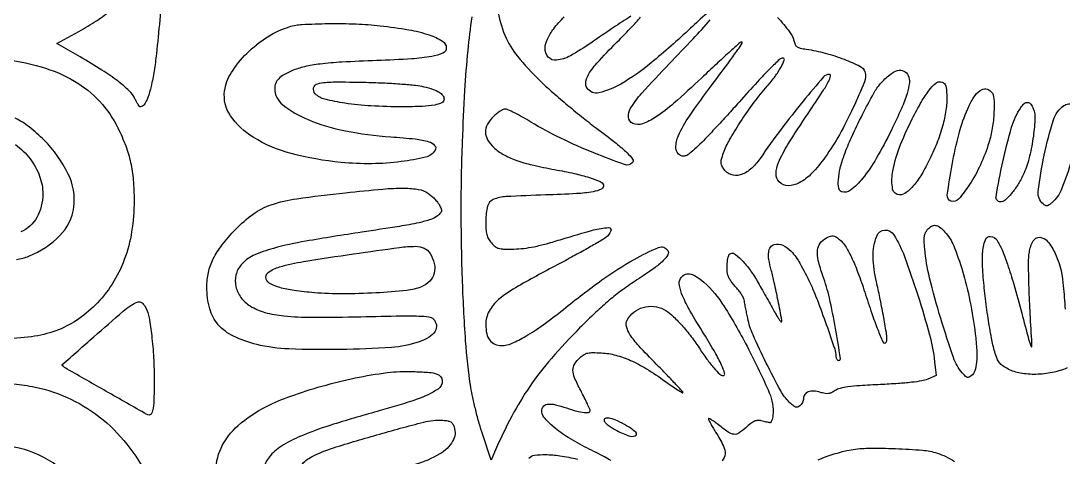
# Model space of a CAD drawing. Header units: inches. Extents: x 0 to 5940, y 0 to 4205.
# Drawn here: x 5406.85 to 5439.1, y 759.12 to 772.62 of the extents above; entities that cross this region are included whole.
import ezdxf

# ---------------------------------------------------------------- set-up
doc = ezdxf.new("R2010")
doc.units = ezdxf.units.IN
doc.header["$LTSCALE"] = 50
doc.header["$MEASUREMENT"] = 0

# ---------------------------------------------------------------- blocks, each defined once
blk = doc.blocks.new('JACZ-COO-GE-001-CAR-LOGO-R00')
at = {"color": 8}
for points in [[(4953.45, 3023.44, -0.016984), (4958.56, 3017.23, -0.100625), (4960.4, 3013.47, 0.046718), (4961.02, 3011.75, 0.132021), (4961.83, 3010.79, 0.0973), (4963.18, 3010.2, 0.018853), (4965.8, 3009.73, -0.02992), (4973.98, 3008.05, -0.027289), (4982.15, 3005.38, -0.023153), (4988.96, 3002.36, -0.202713), (4991.06, 2999.9, -0.175348), (4990.89, 2995.66, -0.012193), (4986.03, 2984.52, -0.018248), (4980.07, 2972.85, -0.027517), (4973.97, 2963.2, -0.035376), (4968.22, 2956.22, -0.07858), (4962.76, 2952.04, -0.126217), (4957.99, 2950.84, -0.197528), (4954.14, 2952.45, -0.207946), (4952.77, 2955.94, -0.091018), (4953.86, 2960.89, -0.040715), (4957.83, 2968.55, -0.007358), (4966.56, 2982.02, 0.002451), (4972.86, 2991.52, 0.021171), (4975.46, 2995.89, 0.068054), (4976.3, 2998.1, 0.48136), (4975.68, 2998.88, 0.21943), (4973.2, 2997.74, 0.004748), (4964.42, 2987.26, 0.010835), (4955.01, 2975.28, 0.010045), (4945.88, 2962.61, -0.060635), (4941.7, 2957.9, -0.114817), (4937.26, 2955.5, -0.160862), (4933.22, 2955.71, -0.156203), (4930.04, 2958.28, -0.049594), (4929.25, 2959.79, -0.108793), (4929.04, 2961.08, -0.067273), (4929.34, 2962.7, -0.010698), (4930.43, 2965.75, -0.041126), (4933.09, 2971.32, -0.014117), (4937.81, 2978.92, -0.014187), (4943.38, 2986.85, -0.018716), (4948.92, 2993.73, 0.020651), (4952.32, 2997.98, 0.03055), (4954.9, 3001.99, 0.037924), (4956.31, 3005.04, 0.523798), (4955.73, 3005.88, 0.190025), (4954.2, 3005.27, 0.009142), (4950.18, 3001.38, 0.01081), (4944.71, 2995.64, 0.003449), (4936.82, 2986.88, -0.00337), (4931.82, 2981.32, -0.003292), (4926.7, 2975.79, -0.003243), (4922.15, 2970.99, -0.012348), (4919.22, 2968.09, -0.008496), (4916.02, 2965.18, -0.054336), (4914.24, 2963.92, -0.120526), (4912.9, 2963.56, -0.129779), (4911.58, 2963.87, -0.271378), (4909.58, 2967.14, -0.110252), (4910.66, 2972.45, -0.046491), (4915.38, 2980.84, -0.009677), (4925.28, 2994.55, 0.001211), (4932.85, 3004.68, 0.009188), (4936.32, 3009.53, 0.01334), (4938.17, 3012.38, 0.587543), (4937.89, 3012.87, 0.183391), (4937.33, 3012.66, 0.000813), (4932.5, 3008.33, 0.003724), (4927.04, 3003.33, 0.002324), (4920.71, 2997.39, -0.008727), (4908.75, 2986.47, -0.03434), (4900.83, 2980.4, -0.06008), (4895.15, 2977.55, -0.195658), (4891.02, 2977.72, -0.2658), (4889.11, 2980.37, -0.164417), (4889.98, 2984.22, -0.047818), (4894.84, 2990.7, -0.00616), (4906.68, 3003.38, 0.002415), (4917, 3014.27, 0.005997), (4924.42, 3022.36, 0.002709)], [(4922.86, 3025.17, 0.004513), (4915.88, 3018.76, -0.01515), (4898.87, 3003.79, -0.041791), (4885.77, 2994.68, -0.070576), (4876.39, 2990.9, -0.324207), (4871.27, 2992.97, -0.200039), (4870.78, 2995.94, -0.08956), (4872.38, 2999.63, -0.041119), (4876.58, 3004.92, -0.007694), (4885.18, 3013.83, 0.004898), (4890.26, 3019.04, 0.008486), (4894.37, 3023.49, 0.003214)], [(4890.15, 3023.93, 0.009275), (4882.6, 3019.05, 0.004191), (4872.87, 3012.4, -0.025375), (4864.09, 3006.92, -0.098634), (4858.02, 3004.97, -0.245053), (4854.56, 3006.3, -0.190497), (4853.17, 3010.15, -0.106514), (4854.14, 3014.05, -0.047981), (4856.91, 3018.57, -0.037116), (4861.39, 3023.68, -0.018904)], [(4832.71, 3027.03, 0.060668), (4835.83, 3015.77, 0.07302), (4841.25, 3006.68, 0.030212), (4850.97, 2996.11, 0.011146), (4855.82, 2991.64, 0.005554), (4862.16, 2986.19, 0.00551), (4868.84, 2980.69, 0.008075), (4874.86, 2976, -0.005089), (4883.77, 2969.15, -0.02529), (4888.53, 2965, -0.047403), (4890.9, 2962.24, -0.364955), (4890.76, 2960.67, -0.290382), (4887.44, 2959.93, -0.00962), (4874.22, 2964.97, -0.017691), (4860, 2971.3, -0.020941), (4847.07, 2978.3, 0.007763), (4843.36, 2980.44, 0.010572), (4839.95, 2982.24, 0.007688), (4837.06, 2983.63, 0.108913), (4835.94, 2983.88, 0.112693), (4835.04, 2983.67, 0.028253), (4833.72, 2982.94, 0.027408), (4832.26, 2981.91, 0.024584), (4830.87, 2980.68, 0.072906), (4828.29, 2977.33, 0.131866), (4827.45, 2974, 0.130391), (4828.39, 2970.67, 0.07049), (4831.06, 2967.32, 0.062913), (4835.12, 2964.36, 0.039109), (4840.5, 2961.91, 0.02964), (4847.65, 2959.79, 0.013194), (4857.27, 2957.8, -0.010238), (4865.76, 2956.1, -0.021561), (4872.25, 2954.37, -0.021652), (4876.92, 2952.67, -0.21788), (4878.3, 2951.2, -0.376752), (4877.55, 2949.41, -0.069706), (4873.87, 2948.23, -0.029855), (4866.71, 2947.41, -0.005451), (4853.38, 2946.84, 0.005195), (4836.3, 2946.12, 0.087247), (4830.81, 2944.86, 0.233275), (4828.35, 2942, 0.063446), (4827.57, 2935.91, 0.012295), (4827.66, 2932.07, 0.04866), (4828.01, 2929.74, 0.070048), (4828.72, 2927.97, 0.047019), (4829.99, 2926.18, 0.044224), (4831.63, 2924.59, 0.104254), (4833.14, 2923.82, 0.062754), (4835.27, 2923.51, 0.008795), (4839.74, 2923.52, 0.025258), (4843.96, 2923.81, 0.020839), (4848.42, 2924.53, 0.016448), (4853.71, 2925.81, 0.007383), (4860.57, 2927.8, -0.007553), (4874.06, 2931.73, -0.057809), (4880.57, 2932.73, -0.5523), (4881.53, 2931.32, -0.12794), (4879.32, 2928.5, -0.03059), (4877.21, 2927.09, -0.003371), (4872.18, 2924.19, -0.004105), (4866.13, 2920.83, -0.003309), (4859.57, 2917.31, 0.006744), (4841.53, 2907.47, 0.044768), (4833.09, 2901.67, 0.098832), (4829.01, 2896.64, 0.121828), (4827.57, 2890.8, 0.056825), (4828.01, 2886.97, 0.107148), (4829.33, 2884.17, 0.128067), (4831.5, 2882.48, 0.102174), (4834.41, 2881.88, 0.102952), (4838.72, 2882.78, 0.029787), (4844.81, 2885.87, 0.024591), (4852.27, 2890.74, 0.012857), (4861.07, 2897.48, -0.013579), (4877.7, 2910.17, -0.027663), (4891.53, 2919.03, -0.030288), (4902.08, 2924.18, -0.367982), (4906.06, 2922.9, -0.276068), (4906.09, 2921.01, -0.071024), (4904.12, 2918.51, -0.036903), (4900.03, 2915.13, -0.008974), (4892.78, 2910.2, 0.013054), (4886.42, 2905.79, 0.016614), (4880.8, 2901.38, 0.01483), (4875.01, 2896.22, 0.00767), (4868.07, 2889.44, 0.017202), (4855.86, 2876.28, 0.028196), (4846.57, 2864.24, 0.028824), (4838.83, 2851.42, 0.019032), (4831.39, 2835.91), (4829.88, 2832.44), (4826.25, 2843.41, -0.011277), (4824.75, 2848.3, -0.007598), (4823.25, 2853.95, -0.007656), (4821.97, 2859.46, -0.015046), (4821.14, 2863.88, -0.021096), (4818.9, 2883.94, -0.008841), (4817.5, 2911.09, -0.008563), (4817, 2940.93, -0.009419), (4817.56, 2969.82, -0.004815), (4818.61, 2991.89, -0.009865), (4819.94, 3009.16, -0.012177), (4821.71, 3023.64, -0.015266)], [(4688.31, 3036.92, -0.001813), (4686.98, 3022.25, -0.002228), (4685.53, 3007.74, -0.014087), (4684.56, 3000.38, -0.01494), (4683.27, 2993.67, -0.036443), (4681.82, 2988.86, -0.050969), (4680.27, 2985.77, -0.255834), (4678.63, 2984.88, -0.229338), (4678.28, 2985.05, -0.018732), (4677.66, 2985.9, -0.02217), (4676.97, 2987.03, -0.015122), (4676.28, 2988.36, 0.09081), (4673.83, 2991.75, 0.027647), (4669, 2995.89, 0.021947), (4662.07, 3000.72, 0.010208), (4652.69, 3006.41), (4642.66, 3012.21), (4652.12, 3017.43, 0.019562), (4659.66, 3021.99, 0.018919), (4666.9, 3027.17, 0.018228)], [(4617.57, 3005.85, -0.036999), (4635.9, 3002.08, -0.06346), (4650.22, 2995.97, -0.073733), (4661.06, 2987.25, -0.073017), (4668.95, 2975.74, -0.024059), (4672.29, 2967.99, -0.034943), (4674.41, 2960.86, -0.033877), (4675.55, 2953.33, -0.020851), (4675.93, 2944.38, -0.039457), (4674.87, 2930.99, -0.049691), (4671.71, 2918.97, -0.052739), (4666.45, 2908.39, -0.054853), (4659.15, 2899.31, -0.050756), (4651.03, 2892.7, -0.058538), (4642.1, 2888.22, -0.053252), (4631.69, 2885.66, -0.032644), (4619.07, 2884.78, -0.021802)], [(4624.78, 2968.6, -0.071327), (4631.08, 2962.42, -0.074758), (4635.16, 2955.01, -0.089017), (4636.56, 2947.16, -0.126858), (4633.98, 2937.17, -0.165842), (4627.03, 2930.87, -0.193643)], [(4625.14, 2918.99, 0.057189), (4630.57, 2920.45, 0.10457), (4643.93, 2929.28, 0.163456), (4649.92, 2941.55, 0.148182), (4647.55, 2955.88, 0.081605), (4637.13, 2970.46, 0.030021), (4630.7, 2976.18, 0.051536), (4624.64, 2980.01, 0.052414)], [(5078.26, 2872.21, -0.050778), (5071.81, 2870.2, -0.045243), (5064.82, 2869.43, -0.047329), (5058.19, 2869.93, -0.076619), (5052.85, 2871.72, -0.029784), (5050.51, 2873.1, -0.079517), (5049.09, 2874.43, -0.072524), (5048.09, 2876.2, -0.021824), (5047.1, 2879.14, -0.024077), (5045.68, 2885.1, -0.008706), (5044.22, 2893.69, -0.008573), (5042.94, 2903.22, -0.009754), (5042.05, 2912.38, -0.02651), (5041.83, 2921.59, -0.086633), (5043.04, 2927.54, -0.326907), (5045.29, 2928.97, -0.235068), (5047.96, 2927.41, -0.04536), (5050.21, 2923.18, -0.017686), (5052.57, 2916.97, -0.01273), (5055.28, 2908.31, -0.004611), (5058.69, 2895.88, 0.001086), (5061.7, 2884.6, 0.025355), (5062.72, 2881.45, 0.815149), (5063.12, 2881.52, 0.028518), (5063.07, 2884.38, -0.004602), (5062.28, 2896.94, -0.006325), (5061.81, 2908.25, -0.005902), (5061.65, 2917.52, -0.038518), (5061.99, 2922.17, -0.089709), (5063.63, 2926.99, -0.28723), (5066.47, 2928.56, -0.214031), (5069.89, 2926.8, -0.059771), (5073.13, 2921.56, -0.028158), (5074.82, 2917.3, -0.035648), (5075.86, 2913.2, -0.021784), (5076.62, 2907.66, -0.004263), (5077.45, 2897.62, 0.005674)], [(4846.14, 2833.31, -0.163322), (4848.64, 2834.55, -0.039325), (4853.33, 2834.83, -0.032362), (4859.53, 2834.31, -0.017193), (4867.12, 2832.9, 0.010943)], [(4881.66, 2832.21, 0.002918), (4878.73, 2833.83, 0.006326), (4875.24, 2835.68, 0.004222), (4871.2, 2837.72, -0.023273), (4863.17, 2842.16, -0.037586), (4856.85, 2846.73, -0.044108), (4852.66, 2850.96, -0.21159), (4851.75, 2854.16, -0.178613), (4852.66, 2855.84, -0.163919), (4854.49, 2856.61, -0.079388), (4857.58, 2856.35, -0.020189), (4862.41, 2854.93, 0.014006), (4866.82, 2853.58, 0.040268), (4869.96, 2852.98, 0.071919), (4871.92, 2853.05, 0.362634), (4872.57, 2853.83, 0.106054), (4872.43, 2854.47, 0.003852), (4871.39, 2856.75, 0.006904), (4870.08, 2859.44, 0.004772), (4868.54, 2862.44, -0.019126), (4865.88, 2867.99, -0.098689), (4865.17, 2871.3, -0.149425), (4865.93, 2873.92, -0.064004), (4868.33, 2876.73, -0.047101), (4870, 2877.99, -0.08431), (4871.59, 2878.62, -0.055975), (4873.72, 2878.84, -0.011509), (4877.5, 2878.7, -0.050605), (4883.62, 2877.72, -0.039536), (4889.98, 2875.48, -0.033091), (4896.92, 2871.83, -0.018749), (4904.82, 2866.56, 0.00522), (4907.79, 2864.46, 0.009246), (4910.29, 2862.8, 0.004214), (4912.36, 2861.51, 0.586426), (4912.57, 2861.62, 0.189115), (4912.4, 2862.06, 0.001018), (4909.21, 2865.49, 0.004228), (4905.51, 2869.37, 0.002647), (4901.13, 2873.86, -0.008154), (4893.55, 2881.79, -0.040633), (4889.75, 2886.63, -0.083824), (4888.22, 2890.07, -0.187405), (4888.56, 2892.87, -0.104411), (4891.4, 2896.24, -0.095416), (4895.45, 2898.31, -0.094098), (4900.03, 2898.75, -0.098196), (4904.37, 2897.46, -0.063741), (4907.56, 2895.22, -0.022485), (4911.53, 2891.27, -0.021148), (4915.69, 2886.33, -0.018971), (4919.58, 2880.88, 0.011425), (4922.93, 2876.02, 0.020351), (4925.95, 2872.2, 0.018682), (4928.49, 2869.45, 0.199394), (4929.87, 2868.88, 0.497212), (4930.59, 2869.84, 0.038273), (4929.29, 2873.39, 0.024445), (4926.45, 2878.9, 0.007647), (4921.66, 2886.88, -0.008226), (4915.73, 2896.76, -0.030444), (4912.49, 2903.27, -0.049777), (4911.08, 2907.8, -0.175272), (4911.51, 2910.77, -0.154298), (4913.18, 2912.4, -0.155818), (4915.47, 2912.76, -0.102296), (4918.33, 2911.7, -0.043948), (4921.6, 2909.23, -0.069486), (4930.38, 2898.75, -0.020031), (4940.88, 2880.36, -0.017059), (4949.85, 2861.51, -0.127013), (4951.4, 2851.79, -0.028527), (4951.2, 2850.49, -0.046098), (4950.87, 2849.43, -0.05973), (4950.47, 2848.72, -0.283995), (4950.05, 2848.55, -0.011466), (4949.49, 2848.66, -0.002626), (4948.56, 2848.87, -0.002714), (4947.48, 2849.12, -0.002642), (4946.4, 2849.39, 0.074703), (4944.87, 2849.53, 0.092405), (4943.49, 2849.2, 0.061592), (4941.92, 2848.25, 0.016934), (4939.72, 2846.4, -0.038641), (4936.68, 2844.05, -0.181252), (4934.56, 2843.57, -0.119526), (4932.15, 2844.52, -0.012989), (4927.32, 2848.11, 0.011245), (4925.88, 2849.18, 0.021531), (4924.67, 2849.97, 0.022814), (4923.77, 2850.45, 0.550616), (4923.57, 2850.32, 0.119062), (4923.68, 2849.85, 0.005063), (4924.49, 2848.31, 0.008445), (4925.51, 2846.51, 0.005887), (4926.71, 2844.5, -0.019646), (4930.12, 2838.43, -0.14113), (4930.75, 2835.17, -0.143951), (4929.55, 2832.1, -0.020713)], [(4711.19, 2826.67, -0.12003), (4713.41, 2837.58, -0.103738), (4720.82, 2847.41, -0.062942), (4732.95, 2855.57, -0.031043), (4743.52, 2860.09, -0.017201), (4756.9, 2864.35, -0.016705), (4771.29, 2867.88, -0.019953), (4785.07, 2870.2, -0.024502), (4790.52, 2870.62, -0.014499), (4797.05, 2870.62, -0.013132), (4803.14, 2870.28, -0.061858), (4806.57, 2869.57, -0.305635), (4808.82, 2866.61, -0.269899), (4807.03, 2863.1, -0.060787), (4798.04, 2858.75, -0.014349), (4782.07, 2853.8, 0.006766), (4761.95, 2847.9, 0.02248), (4748.97, 2843.25, 0.03433), (4740.29, 2838.98, 0.081246), (4734.73, 2834.41, 0.100719), (4731.91, 2829.47, 0.19008)], [(4619.34, 2779.82, 0.064405), (4627.91, 2773.87, 0.120089), (4636.08, 2771.88, 0.103283), (4641.71, 2773.06, 0.061894), (4647.62, 2776.56, 0.056111), (4653.07, 2781.86, 0.051786), (4657.38, 2788.38, 0.157757), (4659.84, 2802.88, 0.111602), (4653.86, 2818.41, 0.099537), (4640.97, 2831.24, 0.100838), (4624.17, 2838.01, 0.062439)], [(4624.13, 2865.31, -0.028326), (4633.23, 2863.96, -0.061787), (4648.69, 2858.72, -0.060565), (4662.52, 2849.83, -0.059035), (4674.11, 2837.65, -0.053621), (4682.97, 2822.72, -0.020323), (4685.85, 2815.65, -0.032025), (4687.68, 2809.37, -0.033035), (4688.66, 2803.04, -0.023534), (4688.94, 2795.87, -0.030943), (4688.47, 2789.11, -0.053577), (4687.15, 2783.65, -0.048421), (4684.58, 2778.22, -0.020745), (4680.19, 2771.51, -0.028564), (4674.97, 2765.05, -0.020072), (4668.43, 2758.38, -0.01979), (4661.88, 2752.69, -0.060867), (4656.89, 2749.6, -0.041261), (4653.51, 2748.37, -0.043009), (4650.02, 2747.73, -0.021464), (4644.85, 2747.46, -0.00296), (4634.07, 2747.42, -0.019377), (4617.71, 2748.09, -0.0504)], [(4970.86, 2832.52, -0.059348), (4985.14, 2836.88, -0.0423), (4992.58, 2837.57, -0.011719), (5004.31, 2837.4, -0.010964), (5015.92, 2836.7, -0.055594), (5022.27, 2835.46, -0.040284), (5025.97, 2833.96, -0.030758), (5029.75, 2831.77, -0.026169)]]:
    blk.add_lwpolyline(points, format="xyb", dxfattribs=at)
for points in [[(4782.07, 3019.87, -0.015724), (4794.36, 3018.13, -0.038277), (4803.22, 3015.87, -0.054811), (4808.89, 3013.24, -0.262362), (4810.57, 3010.25, -0.300054), (4809.12, 3008.06, -0.056539), (4804.27, 3006.6, -0.0295), (4795.69, 3005.57, -0.006187), (4780.57, 3004.83, 0.004409), (4765.49, 3004.15, 0.01679), (4756.1, 3003.33, 0.026716), (4749.44, 3002.16, 0.042027), (4743.91, 3000.38, 0.030224), (4740.5, 2998.7, 0.071251), (4738.27, 2996.98, 0.09575), (4737.01, 2995.05, 0.097255), (4736.57, 2992.8, 0.232147), (4740.05, 2985.71, 0.065777), (4750.97, 2979.35, 0.050537), (4767.06, 2974.47, 0.031642), (4786.58, 2971.91, -0.009381), (4797.2, 2971, -0.04735), (4803.03, 2969.82, -0.13954), (4805.54, 2968.21, -0.330245), (4805.72, 2966.12, -0.197063), (4801.63, 2963.15, -0.027611), (4791.16, 2961.21, -0.02948), (4778.41, 2960.32, -0.026578), (4765.19, 2960.88, -0.040485), (4743.7, 2964.71, -0.073353), (4727.31, 2971.72, -0.104698), (4717.5, 2981.03, -0.18677), (4714.96, 2991.7, -0.108077), (4717.86, 2999.63, -0.055641), (4724.51, 3007.9, -0.053148), (4733.34, 3014.99, -0.066887), (4742.84, 3019.42, -0.063019), (4748.43, 3020.42, -0.00992), (4759.61, 3020.77, -0.011776), (4771.7, 3020.63, -0.018468)], [(5009.76, 2998.35, -0.138063), (5010.25, 2995.22, -0.044694), (5009.26, 2990.6, -0.029444), (5006.84, 2984.14, -0.009275), (5002.48, 2974.79, -0.017327), (4995.98, 2962.6, -0.039052), (4990.06, 2953.97, -0.054296), (4984.91, 2948.86, -0.266035), (4981.02, 2948.26, -0.270667), (4979.79, 2949.8, -0.055208), (4979.65, 2953.42, -0.042903), (4980.44, 2958.33, -0.024574), (4982.18, 2964.07, -0.021962), (4985.29, 2971.69, -0.009667), (4990.04, 2981.5, -0.00783), (4994.93, 2990.78, -0.056557), (4997.84, 2994.9, -0.038063), (5001.77, 2998.7, -0.102862), (5005.18, 3000.5, -0.183028), (5007.86, 3000.29, -0.176973)], [(4800.81, 2993.56, -0.019923), (4804.84, 2992.39, -0.056329), (4807.5, 2991.16, -0.091056), (4809.03, 2989.8, -0.166829), (4809.57, 2988.23, -0.28497), (4808.59, 2986.65, -0.068757), (4805.55, 2985.63, -0.036896), (4800.27, 2985.04, -0.00956), (4791.73, 2984.88, -0.013596), (4778.08, 2985.25, -0.023644), (4766.81, 2986.4, -0.026023), (4758.23, 2988.15, -0.13389), (4754.06, 2990.53, -0.258296), (4753.33, 2993.08, -0.289116), (4755.12, 2994.86, -0.054193), (4761.7, 2995.59, -0.006784), (4776.07, 2995.44, -0.005336), (4784.19, 2995.15, -0.0075), (4791.42, 2994.71, -0.007786), (4797.34, 2994.17, -0.033699)], [(5026.37, 2990.24, -0.047991), (5026.14, 2984.28, -0.030184), (5024.79, 2977.43, -0.0274), (5022.43, 2970.02, -0.022274), (5019.12, 2962.38, -0.020878), (5015.56, 2955.78, -0.040917), (5012.1, 2950.92, -0.053673), (5008.88, 2947.84, -0.165508), (5006.06, 2946.88, -0.362153), (5003.05, 2949.39, -0.086405), (5002.99, 2956.43, -0.050829), (5005.85, 2966.97, -0.025228), (5011.48, 2979.65, -0.013135), (5015.45, 2987.02, -0.034421), (5018.78, 2992.02, -0.048692), (5021.61, 2995.02, -0.218247), (5023.87, 2995.69, -0.095862), (5025.03, 2995.29, -0.155622), (5025.73, 2994.52, -0.079961), (5026.13, 2993.1, -0.013117)], [(5045.59, 2991.36, -0.160701), (5046.7, 2988.51, -0.025707), (5046.73, 2982.45, -0.028477), (5046.01, 2975.62, -0.034863), (5044.54, 2969.38, -0.032244), (5040.9, 2959.86, -0.036554), (5036.2, 2951.3, -0.036497), (5031.45, 2945.04, -0.306329), (5028.19, 2944.19, -0.355055), (5026.61, 2946.79, -0.011362), (5028.66, 2959.82, -0.020467), (5031.69, 2973.33, -0.036738), (5035.42, 2984.07, -0.037616), (5038, 2988.98, -0.09787), (5040.72, 2991.88, -0.181725), (5043.3, 2992.57, -0.197817)], [(5063.67, 2984.13, -0.105429), (5064.42, 2979.35, -0.023747), (5063.57, 2971.11, -0.025573), (5061.81, 2962.45, -0.044925), (5059.36, 2955.57, -0.031113), (5057.01, 2951.21, -0.036172), (5054.24, 2947.41, -0.037923), (5051.53, 2944.64, -0.181549), (5049.49, 2943.88, -0.464918), (5047.63, 2946.08, -0.010836), (5050.56, 2961.19, -0.018402), (5054.37, 2976.09, -0.073415), (5058.32, 2984.61, -0.071124), (5059.8, 2986.3, -0.202011), (5061.26, 2986.77, -0.207133), (5062.59, 2986.04, -0.074645)], [(5083.05, 2981.97, -0.101394), (5083.16, 2974.18, -0.024474), (5080.12, 2961.58, -0.023731), (5075.9, 2949.4, -0.116857), (5071.74, 2943.49, -0.025286), (5070.52, 2942.51, -0.122086), (5069.69, 2942.18, -0.157787), (5068.93, 2942.32, -0.051141), (5067.96, 2942.97, -0.255612), (5065.81, 2948.39, -0.020949), (5068.4, 2963.94, -0.023739), (5072.37, 2979.23, -0.166031), (5076.85, 2985.37, -0.117428), (5078.81, 2986.14, -0.162593), (5080.65, 2985.81, -0.137932), (5082.13, 2984.35, -0.076407)], [(4802.65, 2947.61, -0.030191), (4804.05, 2946.53, -0.022008), (4805.48, 2945.18, -0.022366), (4806.72, 2943.78, -0.044755), (4807.54, 2942.55, -0.021392), (4808.39, 2940.83, -0.144028), (4808.51, 2939.89, -0.156224), (4808.1, 2939.08, -0.026473), (4806.81, 2937.9, -0.091905), (4803.85, 2936.26, -0.026739), (4798.8, 2934.87, -0.014099), (4790.4, 2933.29, -0.002308), (4774.07, 2930.77, 0.005235), (4749.92, 2926.89, 0.023709), (4735.99, 2923.81, 0.041528), (4727.28, 2920.65, 0.110608), (4722.05, 2916.67, 0.11837), (4719.86, 2912.3, 0.112057), (4719.84, 2907.32, 0.105609), (4722, 2902.59, 0.094832), (4725.98, 2898.94, 0.071749), (4732.36, 2896.16, 0.042703), (4740.52, 2894.66, 0.024346), (4752.7, 2894.08, 0.005314), (4773.7, 2894.32, -0.001355), (4791.05, 2894.66, -0.011919), (4798.74, 2894.61, -0.023331), (4803.08, 2894.27, -0.166838), (4804.95, 2893.36, -0.158823), (4806.27, 2890.76, -0.178949), (4805.72, 2888.03, -0.11839), (4803.14, 2885.47, -0.054541), (4798.83, 2883.45, -0.065465), (4786.87, 2881.05, -0.012803), (4764.89, 2880.14, -0.013668), (4742.7, 2880.4, -0.050035), (4728.79, 2882.34, -0.050553), (4718.82, 2885.87, -0.103971), (4712.24, 2890.84, -0.112701), (4708.55, 2897.75, -0.066261), (4707.29, 2907.07, -0.055845), (4707.98, 2913.39, -0.059818), (4710.06, 2919.25, -0.050431), (4713.81, 2925.21, -0.02573), (4719.6, 2931.91, -0.045646), (4727.36, 2938.65, -0.075268), (4735.07, 2942.6, -0.045791), (4746.04, 2945.19, -0.008069), (4767.07, 2947.81, -0.005121), (4783.12, 2949.38, -0.023306), (4792.5, 2949.77, -0.040878), (4798.58, 2949.23, -0.106356)], [(5003.59, 2929.63, -0.048907), (5008.13, 2920.3, -0.011088), (5013.89, 2903.63, -0.011689), (5018.93, 2886.53, -0.037761), (5021.15, 2874.9), (5021.83, 2868.88), (5018.15, 2867.35, -0.05738), (5015.62, 2866.62, -0.013318), (5011.23, 2866, -0.011309), (5005.36, 2865.47, -0.00532), (4997.77, 2865.03, 0.003848), (4988.88, 2864.55, 0.017813), (4983.76, 2864.04, 0.030879), (4980.46, 2863.39, 0.080976), (4978.26, 2862.41, -0.03379), (4976.63, 2861.49, -0.082973), (4975.31, 2861.12, -0.076943), (4973.88, 2861.17, -0.02611), (4971.86, 2861.68, 0.057596), (4968.99, 2862.21, 0.106419), (4966.65, 2861.87, 0.148114), (4965.14, 2860.73, 0.157838), (4964.57, 2858.97, -0.070015), (4964.46, 2858.17, -0.044594), (4964.12, 2857.29, -0.044054), (4963.62, 2856.47, -0.061102), (4963.03, 2855.85, -0.095323), (4962.1, 2855.34, -0.164599), (4961.22, 2855.35, -0.089769), (4960.17, 2855.95, -0.016477), (4958.49, 2857.46, -0.077308), (4954.76, 2862.33, -0.009473), (4948.55, 2874.29, -0.010776), (4942.83, 2886.48, -0.054696), (4940.56, 2893.62, -0.000303), (4940.08, 2895.99, -0.000309), (4939.61, 2898.34, -0.0003), (4939.21, 2900.39, -0.001285), (4938.97, 2901.61, 0.070949), (4938.6, 2902.67, 0.024968), (4937.79, 2904.08, 0.024201), (4936.74, 2905.55, 0.026064), (4935.57, 2906.88, -0.025096), (4934.39, 2908.21, -0.022329), (4933.3, 2909.71, -0.022951), (4932.44, 2911.15, -0.061747), (4932.01, 2912.26, -0.054723), (4931.64, 2914.97, -0.039174), (4931.79, 2918.04, -0.036581), (4932.34, 2920.68, -0.249579), (4933.23, 2921.6, -0.256676), (4935.26, 2921.22, -0.035134), (4938.52, 2918.14, -0.033835), (4942.09, 2913.67, -0.024241), (4945.48, 2908.23, 0.000111), (4947.35, 2904.91, 0.000096), (4949.3, 2901.41, 0.000096), (4951.08, 2898.24, 0.000279), (4952.31, 2896.05, 0.008677), (4953.27, 2894.41, 0.014967), (4954.13, 2893.09, 0.009081), (4954.86, 2892.07, 0.456527), (4955.08, 2892.06, 0.248956), (4955.29, 2892.73, 0.000894), (4953.64, 2901.19, 0.004982), (4952.02, 2909.01, 0.014333), (4950.69, 2914.38, -0.025525), (4949.67, 2918.94, -0.071302), (4949.58, 2922.21, -0.121731), (4950.38, 2924.33, -0.183252), (4951.98, 2925.44, -0.166242), (4955.68, 2925.13, -0.102485), (4959.28, 2922.58, -0.059761), (4963.06, 2917.38, -0.018831), (4967.45, 2908.81, -0.017448), (4970.57, 2901.43, -0.006698), (4974.42, 2890.96, -0.003591), (4978.05, 2880.4, -0.081235), (4978.57, 2877.23, 0.058273), (4978.63, 2876.72, 0.050386), (4978.81, 2876.21, 0.052976), (4979.06, 2875.78, 0.093096), (4979.37, 2875.5, 0.638652), (4980.54, 2876.27, 0.006242), (4978.42, 2889.25, 0.012684), (4975.76, 2902.43, 0.030279), (4972.96, 2912, -0.024943), (4970.95, 2918.57, -0.086586), (4970.63, 2922.98, -0.138239), (4971.84, 2926.08, -0.111629), (4974.59, 2928.39, -0.029636), (4976.27, 2929.13, -0.122971), (4977.36, 2929.26, -0.111904), (4978.44, 2928.86, -0.022522), (4980.12, 2927.66, -0.088211), (4982.57, 2924.92, -0.026494), (4985.26, 2919.98, -0.022135), (4988.1, 2913.31, -0.011946), (4991.02, 2904.88, 0.004951), (4994.07, 2895.69, 0.011034), (4996.61, 2888.77, 0.006056), (4998.76, 2883.47, 0.301831), (4999.66, 2882.88, 0.184614), (5000.01, 2883.01, 0.09037), (5000.3, 2883.39, 0.070191), (5000.5, 2883.96, 0.050177), (5000.57, 2884.63, 0.041524), (5000.33, 2887.52, 0.003561), (4999.04, 2894.84, 0.005176), (4997.52, 2902.66, 0.007986), (4996.04, 2909.38, -0.05336), (4994.65, 2920.23, -0.094655), (4996.16, 2929.09, -0.295348), (4999.64, 2931.68, -0.278265)], [(5025.61, 2930.83, -0.092689), (5029.36, 2924.94, -0.023165), (5033.13, 2914.13, -0.022556), (5036.4, 2900.99, -0.019551), (5038.66, 2886.97, -0.01521), (5039.3, 2879.85, -0.038609), (5039.21, 2874.66, -0.055631), (5038.44, 2870.99, -0.141226), (5036.93, 2868.76, -0.070815), (5035.99, 2868.19, -0.186457), (5035.22, 2868.15, -0.114268), (5034.38, 2868.68, -0.01948), (5033.08, 2870.07, -0.094322), (5029.28, 2876.67, -0.010062), (5023.79, 2893.59, -0.013187), (5018.99, 2911.1, -0.036885), (5016.87, 2923.64, -0.011878), (5016.63, 2927.02, -0.048059), (5016.73, 2929.09, -0.07657), (5017.19, 2930.57, -0.07112), (5018.08, 2931.89, -0.071464), (5019.87, 2933.38, -0.174082), (5021.53, 2933.72, -0.134396), (5023.32, 2932.95, -0.036391)], [(4803.58, 2921.63, -0.079876), (4805.39, 2917.21, -0.120519), (4805.34, 2913.08, -0.130167), (4803.42, 2909.65, -0.101901), (4799.89, 2907.24, -0.073997), (4793.49, 2905.62, -0.011063), (4780.2, 2904.58, -0.013312), (4765.86, 2904.15, -0.021579), (4753.68, 2904.64, -0.012878), (4744.89, 2905.61, -0.034771), (4738.74, 2906.88, -0.050307), (4734.7, 2908.47, -0.184379), (4732.89, 2910.49, -0.342073), (4733.78, 2913.43, -0.084324), (4738.64, 2915.79, -0.030454), (4748.95, 2918.11, -0.004252), (4770.57, 2921.42, -0.002173), (4790.35, 2924.19, -0.032137), (4797.33, 2924.68, -0.109565), (4801.04, 2923.89, -0.149368)], [(4680.92, 2898.13, -0.074067), (4682.36, 2893.88, -0.015306), (4683.51, 2886.05, -0.015601), (4684.31, 2876.69, -0.013358), (4684.57, 2866.8, -0.005595), (4684.48, 2859.05, -0.030547), (4684.13, 2854.87, -0.065532), (4683.49, 2852.6, -0.299642), (4682.4, 2851.88, -0.130039), (4681.46, 2852.13, -0.000153), (4663.94, 2862.1, -0.000417), (4647.07, 2871.73, -0.044267), (4644.9, 2873.24, -0.460217), (4644.9, 2873.64, -0.000141), (4658.58, 2885.63, -0.000986), (4671.21, 2896.65, -0.031937), (4674.45, 2899.12, -0.034364), (4676.84, 2900.49, -0.151779), (4678.42, 2900.72, -0.1836), (4679.69, 2900.01, -0.05491)], [(4878.57, 2849.65, 0.191353), (4878.86, 2848.93, 0.028832), (4880, 2847.84, 0.028893), (4881.58, 2846.66, 0.021317), (4883.46, 2845.54, 0.031301), (4888.9, 2843, 0.180689), (4892.01, 2842.95, 0.57438), (4892.29, 2844.43, 0.046841), (4888.32, 2847.27, 0.021549), (4884.42, 2849.32, 0.050473), (4881.31, 2850.42, 0.096397), (4879.32, 2850.51, 0.372302)], [(4813.94, 2846.77, -0.22425), (4813.3, 2840.6, -0.121585), (4807.77, 2835.11, -0.069775), (4797.12, 2830.58, -0.027904), (4781.57, 2827.33, -0.020431), (4773.53, 2826.45, -0.012698), (4764.06, 2826.03, -0.011085), (4755.25, 2826.07, -0.061314), (4750.57, 2826.77, -0.127314), (4748.7, 2827.85, -0.231644), (4748.13, 2829.48, -0.165055), (4749.04, 2831.38, -0.067685), (4751.32, 2833.17, -0.054908), (4760.63, 2837.31, -0.007895), (4780.6, 2843.34, -0.006674), (4800.9, 2848.84, -0.077849), (4809.05, 2849.62, -0.025099), (4811.18, 2849.38, -0.091971), (4812.45, 2848.93, -0.119671), (4813.29, 2848.12, -0.057813)]]:
    blk.add_lwpolyline(points, format="xyb", close=True, dxfattribs=at)

msp = doc.modelspace()

# ---------------------------------------------------------------- block references
at = {"xscale": 0.07174195398747743, "yscale": 0.07174195398747743, "zscale": 0.07174195398747743}
msp.add_blockref('JACZ-COO-GE-001-CAR-LOGO-R00', (5074.895, 555.821), dxfattribs=at)

doc.saveas('drawing.dxf')
